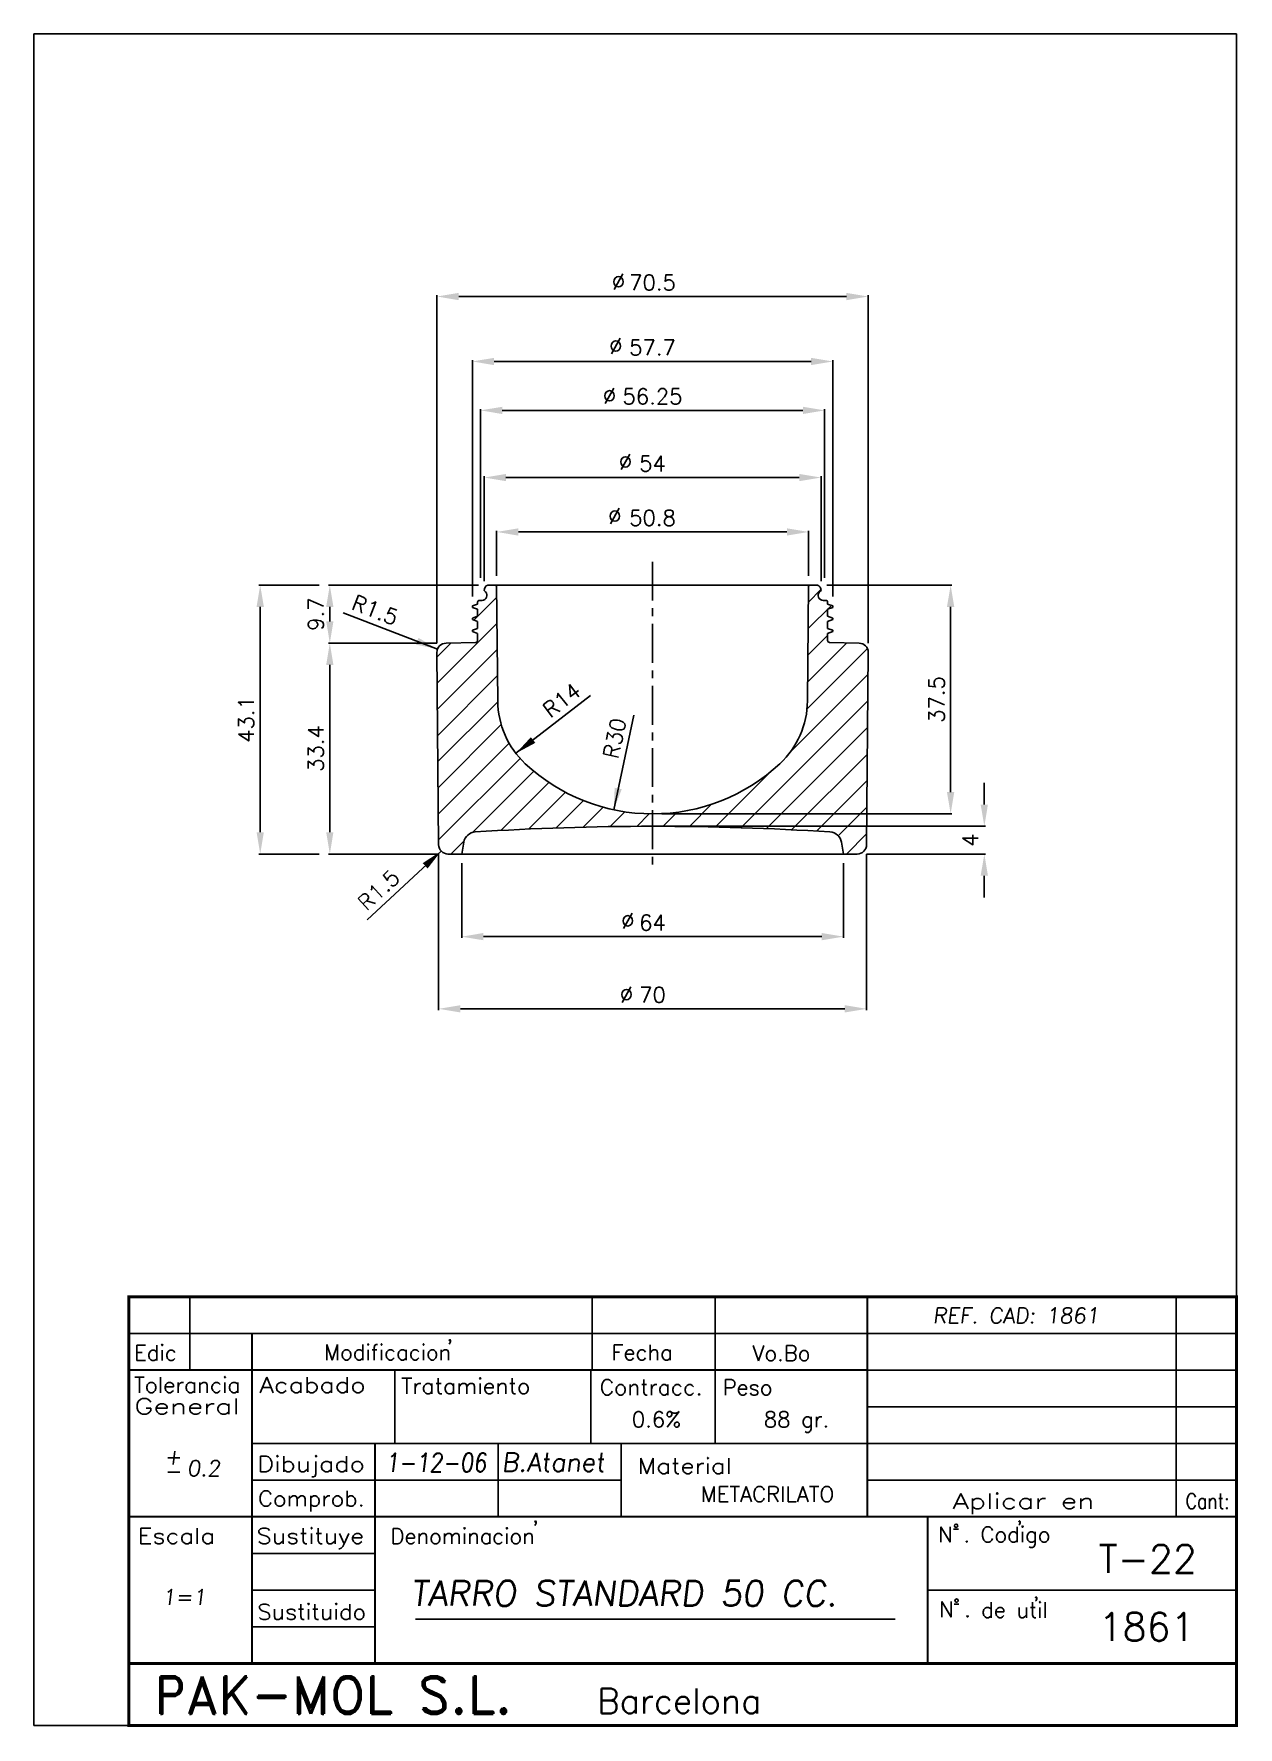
# Model space of a CAD drawing. Extents: x 571 to 764, y 225 to 497.
import ezdxf
from ezdxf.enums import TextEntityAlignment as Align

# ---------------------------------------------------------------- set-up
doc = ezdxf.new("R2010")
doc.units = 0
doc.header["$LTSCALE"] = 5
doc.header["$MEASUREMENT"] = 0
doc.linetypes.add('CENTRO', pattern=[2, 1.25, -0.25, 0.25, -0.25])
doc.linetypes.add('CONTINUA', pattern=[0])
doc.layers.get('0').update_dxf_attribs({"linetype": 'CONTINUA'})
doc.layers.get('DEFPOINTS').update_dxf_attribs({"linetype": 'CONTINUA'})
doc.layers.add('2', color=1, linetype='CONTINUA')
doc.layers.add('COTAS', color=7, linetype='CONTINUA')
doc.styles.add('25', font='simplex', dxfattribs={"height": 2.5})
doc.styles.add('4', font='ROMANS', dxfattribs={"oblique": 7, "height": 4})
doc.styles.add('ROMAND', font='romand', dxfattribs={"height": 4})
doc.styles.add('ROMANS', font='romans', dxfattribs={"oblique": 7, "height": 2.5})
doc.dimstyles.get("Standard").update_dxf_attribs({"dimtxt": 0.18, "dimasz": 0.18, "dimexe": 0.18, "dimexo": 0.0625, "dimgap": 0.09, "dimtad": 0, "dimtih": 1, "dimtoh": 1, "dimdec": 4, "dimzin": 0, "dimtxsty": 'STANDARD', "dimcen": 0.09, "dimazin": 3, "dimtfac": 1, "dimtdec": 4, "dimtofl": 0, "dimtmove": 0, "dimatfit": 3, "dimtolj": 1, "dimtzin": 0})

# ---------------------------------------------------------------- blocks, each defined once
blk = doc.blocks.new('*D39')
at = {"color": 0, "linetype": 'BYBLOCK'}
for p, q in [((635.45, 399.35), (635.45, 455.33)), ((638.95, 455.13), (701.33, 455.13)), ((704.83, 399.35), (704.83, 455.33))]:
    blk.add_line(p, q, dxfattribs=at)
for points in [[(638.95, 455.71), (638.95, 454.54), (635.45, 455.13)], [(701.33, 455.71), (701.33, 454.54), (704.83, 455.13)]]:
    blk.add_solid(points, dxfattribs=at)
at = {"layer": 'DEFPOINTS', "color": 0, "linetype": 'BYBLOCK'}
for p in [(704.83, 455.13), (635.45, 397.85), (704.83, 397.85)]:
    blk.add_point(p, dxfattribs=at)
at = {"color": 0, "linetype": 'BYBLOCK', "insert": (670.14, 457.38), "char_height": 2.5, "attachment_point": 5, "style": '25'}
blk.add_mtext('\\A1;70.5', dxfattribs=at)
blk = doc.blocks.new('*D38')
at = {"color": 0, "linetype": 'BYBLOCK'}
for p, q in [((641.14, 406.84), (641.14, 444.88)), ((644.64, 444.68), (695.64, 444.68)), ((699.14, 406.84), (699.14, 444.88))]:
    blk.add_line(p, q, dxfattribs=at)
for points in [[(644.64, 445.26), (644.64, 444.09), (641.14, 444.68)], [(695.64, 445.26), (695.64, 444.09), (699.14, 444.68)]]:
    blk.add_solid(points, dxfattribs=at)
at = {"layer": 'DEFPOINTS', "color": 0, "linetype": 'BYBLOCK'}
for p in [(699.14, 444.68), (641.14, 405.34), (699.14, 405.34)]:
    blk.add_point(p, dxfattribs=at)
at = {"color": 0, "linetype": 'BYBLOCK', "insert": (670.14, 446.93), "char_height": 2.5, "attachment_point": 5, "style": '25'}
blk.add_mtext('\\A1;57.7', dxfattribs=at)
blk = doc.blocks.new('*D37')
at = {"color": 0, "linetype": 'BYBLOCK'}
for p, q in [((642.46, 409.84), (642.46, 437.01)), ((645.96, 436.81), (694.32, 436.81)), ((697.82, 409.84), (697.82, 437.01))]:
    blk.add_line(p, q, dxfattribs=at)
for points in [[(645.96, 437.39), (645.96, 436.22), (642.46, 436.81)], [(694.32, 437.39), (694.32, 436.22), (697.82, 436.81)]]:
    blk.add_solid(points, dxfattribs=at)
at = {"layer": 'DEFPOINTS', "color": 0, "linetype": 'BYBLOCK'}
for p in [(697.82, 436.81), (642.46, 408.34), (697.82, 408.34)]:
    blk.add_point(p, dxfattribs=at)
at = {"color": 0, "linetype": 'BYBLOCK', "insert": (670.14, 439.06), "char_height": 2.5, "attachment_point": 5, "style": '25'}
blk.add_mtext('\\A1;56.25', dxfattribs=at)
blk = doc.blocks.new('*D41')
at = {"color": 0, "linetype": 'BYBLOCK'}
for p, q in [((723.51, 373.39), (723.51, 376.89)), ((671.64, 369.89), (723.71, 369.89)), ((704.56, 365.43), (723.71, 365.43)), ((723.51, 361.93), (723.51, 358.43))]:
    blk.add_line(p, q, dxfattribs=at)
for points in [[(722.92, 373.39), (724.09, 373.39), (723.51, 369.89)], [(722.92, 361.93), (724.09, 361.93), (723.51, 365.43)]]:
    blk.add_solid(points, dxfattribs=at)
at = {"layer": 'DEFPOINTS', "color": 0, "linetype": 'BYBLOCK'}
for p in [(670.14, 369.89), (703.06, 365.43), (723.51, 365.43)]:
    blk.add_point(p, dxfattribs=at)
at = {"color": 0, "linetype": 'BYBLOCK', "insert": (721.26, 367.66), "char_height": 2.5, "attachment_point": 5, "rotation": 90, "style": '25'}
blk.add_mtext('\\A1;4', dxfattribs=at)
blk = doc.blocks.new('*D35')
at = {"color": 0, "linetype": 'BYBLOCK'}
for p, q in [((635.72, 365.42), (635.72, 340.32)), ((704.56, 365.42), (704.56, 340.32)), ((639.22, 340.52), (701.06, 340.52))]:
    blk.add_line(p, q, dxfattribs=at)
for points in [[(639.22, 341.1), (639.22, 339.93), (635.72, 340.52)], [(701.06, 341.1), (701.06, 339.93), (704.56, 340.52)]]:
    blk.add_solid(points, dxfattribs=at)
at = {"layer": 'DEFPOINTS', "color": 0, "linetype": 'BYBLOCK'}
for p in [(635.72, 366.92), (704.56, 366.92), (704.56, 340.52)]:
    blk.add_point(p, dxfattribs=at)
at = {"color": 0, "linetype": 'BYBLOCK', "insert": (670.14, 342.77), "char_height": 2.5, "attachment_point": 5, "style": '25'}
blk.add_mtext('\\A1;70', dxfattribs=at)
blk = doc.blocks.new('*D34')
at = {"color": 0, "linetype": 'BYBLOCK'}
for p, q in [((137.73, 363.93), (137.73, 351.93)), ((199.15, 363.93), (199.15, 351.93)), ((141.23, 352.13), (195.65, 352.13))]:
    blk.add_line(p, q, dxfattribs=at)
for points in [[(141.23, 352.72), (141.23, 351.55), (137.73, 352.13)], [(195.65, 352.72), (195.65, 351.55), (199.15, 352.13)]]:
    blk.add_solid(points, dxfattribs=at)
at = {"layer": 'DEFPOINTS', "color": 0, "linetype": 'BYBLOCK'}
for p in [(137.73, 365.43), (199.15, 365.43), (199.15, 352.13)]:
    blk.add_point(p, dxfattribs=at)
at = {"color": 0, "linetype": 'BYBLOCK', "insert": (168.44, 354.38), "char_height": 2.5, "attachment_point": 5, "style": '25'}
blk.add_mtext('\\A1;64', dxfattribs=at)
blk = doc.blocks.new('*D29')
at = {"color": 0, "linetype": 'BYBLOCK'}
for p, q in [((635.41, 399.36), (618.01, 399.36)), ((618.21, 395.86), (618.21, 368.93)), ((635.72, 365.43), (618.01, 365.43))]:
    blk.add_line(p, q, dxfattribs=at)
for points in [[(617.63, 395.86), (618.79, 395.86), (618.21, 399.36)], [(617.63, 368.93), (618.79, 368.93), (618.21, 365.43)]]:
    blk.add_solid(points, dxfattribs=at)
at = {"layer": 'DEFPOINTS', "color": 0, "linetype": 'BYBLOCK'}
for p in [(636.91, 399.36), (618.21, 365.43), (637.22, 365.43)]:
    blk.add_point(p, dxfattribs=at)
at = {"color": 0, "linetype": 'BYBLOCK', "insert": (615.96, 382.4), "char_height": 2.5, "attachment_point": 5, "rotation": 90, "style": '25'}
blk.add_mtext('\\A1;33.4', dxfattribs=at)
blk = doc.blocks.new('*D33')
at = {"color": 0, "linetype": 'BYBLOCK'}
blk.add_line((122.5, 354.84), (134.42, 365.91), dxfattribs=at)
blk.add_solid([(131.46, 363.95), (132.25, 363.1), (134.42, 365.91)], dxfattribs=at)
at = {"layer": 'DEFPOINTS', "color": 0, "linetype": 'BYBLOCK'}
for p in [(134.42, 365.91), (135.52, 366.93)]:
    blk.add_point(p, dxfattribs=at)
at = {"color": 0, "linetype": 'BYBLOCK', "insert": (124.37, 359.64), "char_height": 2.5, "attachment_point": 5, "rotation": 42.8805, "style": '25'}
blk.add_mtext('\\A1;R1.5', dxfattribs=at)
blk = doc.blocks.new('*D32')
at = {"color": 0, "linetype": 'BYBLOCK'}
blk.add_line((620.37, 404.25), (635.55, 398.4), dxfattribs=at)
blk.add_solid([(632.49, 400.2), (632.07, 399.12), (635.55, 398.4)], dxfattribs=at)
at = {"layer": 'DEFPOINTS', "color": 0, "linetype": 'BYBLOCK'}
for p in [(635.55, 398.4), (636.95, 397.86)]:
    blk.add_point(p, dxfattribs=at)
at = {"color": 0, "linetype": 'BYBLOCK', "insert": (625.5, 404.68), "char_height": 2.5, "attachment_point": 5, "rotation": 338.9343, "style": '25'}
blk.add_mtext('\\A1;R1.5', dxfattribs=at)
blk = doc.blocks.new('*D42')
at = {"color": 0, "linetype": 'BYBLOCK'}
for p, q in [((645.04, 410.19), (645.04, 417.45)), ((648.54, 417.25), (691.74, 417.25)), ((695.24, 410.19), (695.24, 417.45))]:
    blk.add_line(p, q, dxfattribs=at)
for points in [[(648.54, 417.83), (648.54, 416.66), (645.04, 417.25)], [(691.74, 417.83), (691.74, 416.66), (695.24, 417.25)]]:
    blk.add_solid(points, dxfattribs=at)
at = {"layer": 'DEFPOINTS', "color": 0, "linetype": 'BYBLOCK'}
for p in [(695.24, 417.25), (645.04, 408.69), (695.24, 408.69)]:
    blk.add_point(p, dxfattribs=at)
at = {"color": 0, "linetype": 'BYBLOCK', "insert": (670.14, 419.5), "char_height": 2.5, "attachment_point": 5, "style": '25'}
blk.add_mtext('\\A1;50.8', dxfattribs=at)
blk = doc.blocks.new('*D43')
at = {"color": 0, "linetype": 'BYBLOCK'}
for p, q in [((643.04, 409.34), (643.04, 426.2)), ((646.54, 426), (693.74, 426)), ((697.24, 409.34), (697.24, 426.2))]:
    blk.add_line(p, q, dxfattribs=at)
for points in [[(646.54, 426.58), (646.54, 425.42), (643.04, 426)], [(693.74, 426.58), (693.74, 425.42), (697.24, 426)]]:
    blk.add_solid(points, dxfattribs=at)
at = {"layer": 'DEFPOINTS', "color": 0, "linetype": 'BYBLOCK'}
for p in [(697.24, 426), (643.04, 407.84), (697.24, 407.84)]:
    blk.add_point(p, dxfattribs=at)
at = {"color": 0, "linetype": 'BYBLOCK', "insert": (670.14, 428.25), "char_height": 2.5, "attachment_point": 5, "style": '25'}
blk.add_mtext('\\A1;54', dxfattribs=at)
blk = doc.blocks.new('*D44')
at = {"color": 0, "linetype": 'BYBLOCK'}
for p, q in [((642.12, 408.69), (618.01, 408.69)), ((618.21, 402.86), (618.21, 405.19)), ((633.91, 399.36), (618.01, 399.36))]:
    blk.add_line(p, q, dxfattribs=at)
for points in [[(617.63, 405.19), (618.79, 405.19), (618.21, 408.69)], [(617.63, 402.86), (618.79, 402.86), (618.21, 399.36)]]:
    blk.add_solid(points, dxfattribs=at)
at = {"layer": 'DEFPOINTS', "color": 0, "linetype": 'BYBLOCK'}
for p in [(618.21, 408.69), (643.62, 408.69), (635.41, 399.36)]:
    blk.add_point(p, dxfattribs=at)
at = {"color": 0, "linetype": 'BYBLOCK', "insert": (615.96, 404.02), "char_height": 2.5, "attachment_point": 5, "rotation": 90, "style": '25'}
blk.add_mtext('\\A1;9.7', dxfattribs=at)
blk = doc.blocks.new('*D45')
at = {"color": 0, "linetype": 'BYBLOCK'}
for p, q in [((616.51, 408.69), (606.81, 408.69)), ((607.01, 405.19), (607.01, 368.93)), ((616.51, 365.43), (606.81, 365.43))]:
    blk.add_line(p, q, dxfattribs=at)
for points in [[(606.43, 405.19), (607.6, 405.19), (607.01, 408.69)], [(606.43, 368.93), (607.6, 368.93), (607.01, 365.43)]]:
    blk.add_solid(points, dxfattribs=at)
at = {"layer": 'DEFPOINTS', "color": 0, "linetype": 'BYBLOCK'}
for p in [(618.01, 408.69), (607.01, 365.43), (618.01, 365.43)]:
    blk.add_point(p, dxfattribs=at)
at = {"color": 0, "linetype": 'BYBLOCK', "insert": (604.76, 387.06), "char_height": 2.5, "attachment_point": 5, "rotation": 90, "style": '25'}
blk.add_mtext('\\A1;43.1', dxfattribs=at)
blk = doc.blocks.new('*D46')
at = {"color": 0, "linetype": 'BYBLOCK'}
for p, q in [((698.16, 408.69), (718.29, 408.69)), ((718.09, 375.39), (718.09, 405.19)), ((671.64, 371.89), (718.29, 371.89))]:
    blk.add_line(p, q, dxfattribs=at)
for points in [[(717.5, 405.19), (718.67, 405.19), (718.09, 408.69)], [(717.5, 375.39), (718.67, 375.39), (718.09, 371.89)]]:
    blk.add_solid(points, dxfattribs=at)
at = {"layer": 'DEFPOINTS', "color": 0, "linetype": 'BYBLOCK'}
for p in [(696.66, 408.69), (718.09, 408.69), (670.14, 371.89)]:
    blk.add_point(p, dxfattribs=at)
at = {"color": 0, "linetype": 'BYBLOCK', "insert": (715.84, 390.29), "char_height": 2.5, "attachment_point": 5, "rotation": 90, "style": '25'}
blk.add_mtext('\\A1;37.5', dxfattribs=at)
blk = doc.blocks.new('*D47')
at = {"color": 0, "linetype": 'BYBLOCK'}
blk.add_line((660.16, 390.92), (648.15, 381.63), dxfattribs=at)
blk.add_solid([(650.56, 384.23), (651.27, 383.31), (648.15, 381.63)], dxfattribs=at)
at = {"layer": 'DEFPOINTS', "color": 0, "linetype": 'BYBLOCK'}
for p in [(659.22, 390.19), (648.15, 381.63)]:
    blk.add_point(p, dxfattribs=at)
at = {"color": 0, "linetype": 'BYBLOCK', "insert": (655.54, 390.19), "char_height": 2.5, "attachment_point": 5, "rotation": 37.7301, "style": '25'}
blk.add_mtext('\\A1;R14', dxfattribs=at)
blk = doc.blocks.new('*D48')
at = {"color": 0, "linetype": 'BYBLOCK'}
blk.add_line((667.12, 387.75), (663.88, 372.55), dxfattribs=at)
blk.add_solid([(664.04, 376.09), (665.18, 375.85), (663.88, 372.55)], dxfattribs=at)
at = {"layer": 'DEFPOINTS', "color": 0, "linetype": 'BYBLOCK'}
for p in [(670.14, 401.89), (663.88, 372.55)]:
    blk.add_point(p, dxfattribs=at)
at = {"color": 0, "linetype": 'BYBLOCK', "insert": (664.03, 384.04), "char_height": 2.5, "attachment_point": 5, "rotation": 77.954, "style": '25'}
blk.add_mtext('\\A1;R30', dxfattribs=at)

msp = doc.modelspace()

# ---------------------------------------------------------------- hatches: boundary and pattern name
at = {"layer": 'COTAS'}
h = msp.add_hatch(dxfattribs=at)
h.set_pattern_fill('_U', color=1, scale=3, angle=45, style=0, pattern_type=0)
h.set_pattern_definition([(45, (501.6983, 8.815), (-2.12132, 2.12132), [])])
h.paths.add_polyline_path([(645.2198, 390.0573), (645.0415, 408.4831), (644.838, 408.6866), (643.6215, 408.6866, 0.31195747), (643.0396, 407.8447), (643.2751, 407.6027, -0.66331629), (642.7019, 406.2447), (642.2896, 406.2447, 0.41421356), (641.9896, 405.9447), (641.9896, 405.6419), (641.1396, 405.3388), (641.1396, 405.1089), (641.9896, 404.8059), (641.9896, 403.6898), (641.1396, 403.3867), (641.1396, 403.1568), (641.9896, 402.8538), (641.9896, 401.7376), (641.1396, 401.4346), (641.1396, 401.2047), (641.9896, 400.9016), (641.9896, 399.7762, -0.4576745), (641.6459, 399.4794), (636.9111, 399.3627, 0.40955911), (635.4482, 397.8501), (635.7181, 366.9153, 0.41165989), (637.2181, 365.4284), (639.4263, 365.4284), (639.7625, 367.3351, -0.34616151), (641.6057, 368.9838, -0.01581602), (670.1396, 369.8866), (670.1396, 371.8866, -0.19004189), (649.6639, 379.9607, -0.20529056)])
h.paths.add_polyline_path([(690.6153, 379.9607, -0.19004189), (670.1396, 371.8866), (670.1396, 369.8866, -0.01581602), (698.6734, 368.9838, -0.34616151), (700.5166, 367.3351), (700.8528, 365.4284), (703.0611, 365.4284, 0.41165989), (704.561, 366.9153), (704.831, 397.8501, 0.40955911), (703.368, 399.3627), (698.6332, 399.4794, -0.4576745), (698.2896, 399.7762), (698.2896, 400.2866), (698.2896, 400.9016), (699.1396, 401.2047), (699.1396, 401.4346), (698.2896, 401.7376), (698.2896, 402.8538), (699.1396, 403.1568), (699.1396, 403.3867), (698.2896, 403.6898), (698.2896, 404.8059), (699.1396, 405.1089), (699.1396, 405.3388), (698.2896, 405.6419), (698.2896, 405.9447, 0.41421356), (697.9896, 406.2447), (697.5773, 406.2447, -0.66331629), (697.004, 407.6027), (697.2396, 407.8447, 0.31195747), (696.6577, 408.6866), (695.4411, 408.6866), (695.2376, 408.4831), (695.0593, 390.0573, -0.20529056)])

# ---------------------------------------------------------------- linework, layer by layer
for p, q in [((570.5965, 225.1938), (570.5965, 497.3893)), ((764.0922, 497.3893), (570.5965, 497.3893)), ((764.0922, 225.1938), (764.0922, 497.3893)), ((632.013, 242.3342), (709.154, 242.3342)), ((764.0922, 225.1938), (570.5965, 225.1938))]:
    msp.add_line(p, q)
at = {"linetype": 'CENTRO'}
msp.add_line((670.1396, 412.4643), (670.1396, 363.5314), dxfattribs=at)
at = {"color": 1}
for p, q in [((645.0415, 408.4831), (644.838, 408.6866)), ((645.2198, 390.0573), (645.0396, 408.6866)), ((695.0593, 390.0573), (695.2396, 408.6866)), ((695.2376, 408.4831), (695.4411, 408.6866)), ((635.4482, 397.8501), (635.7181, 366.9153)), ((636.9111, 399.3627), (641.7, 399.4808)), ((703.368, 399.3627), (698.5791, 399.4808)), ((704.831, 397.8501), (704.561, 366.9153)), ((637.2181, 365.4284), (670.1396, 365.4284)), ((639.7625, 367.3351), (639.4263, 365.4284)), ((703.0611, 365.4284), (670.1396, 365.4284)), ((700.5166, 367.3351), (700.8528, 365.4284))]:
    msp.add_line(p, q, dxfattribs=at)
at = {"color": 1, "linetype": 'CONTINUA'}
for p, q in [((641.9896, 405.9447), (641.9896, 405.6419)), ((698.2896, 405.9447), (698.2896, 405.6419)), ((641.9896, 404.8059), (641.9896, 403.6898)), ((698.2896, 404.8059), (698.2896, 403.6898)), ((641.9896, 402.8538), (641.9896, 401.7376)), ((641.9896, 400.9016), (641.9896, 399.7762)), ((698.2896, 402.8538), (698.2896, 401.7376)), ((698.2896, 400.9016), (698.2896, 399.7762)), ((641.9896, 400.2866), (641.9896, 399.7806)), ((698.2896, 400.2866), (698.2896, 399.7806))]:
    msp.add_line(p, q, dxfattribs=at)
at = {"color": 7}
for p, q in [((585.8922, 294.1938), (585.8922, 225.1938)), ((764.0922, 294.1938), (585.8922, 294.1938)), ((764.0922, 294.1938), (585.8922, 294.1938)), ((595.666, 294.1938), (595.666, 282.3938)), ((660.3922, 294.1938), (660.3922, 282.3938)), ((680.1922, 294.1938), (680.1922, 282.3938)), ((704.6922, 294.1938), (704.6922, 258.7938)), ((754.3922, 294.1938), (754.3922, 258.7938)), ((764.0922, 294.1938), (764.0922, 226.1938)), ((764.0922, 288.2938), (585.8922, 288.2938)), ((605.6922, 288.2938), (605.6922, 235.1938)), ((764.0922, 282.3938), (585.8922, 282.3938)), ((628.6922, 282.3938), (628.6922, 270.5938)), ((660.1922, 282.3938), (660.1922, 270.5938)), ((680.1922, 282.3938), (680.1922, 270.5938)), ((764.0922, 276.4938), (704.6922, 276.4938)), ((764.0922, 270.5938), (605.6922, 270.5938)), ((625.4922, 270.5938), (625.4922, 235.1938)), ((645.2922, 270.5938), (645.2922, 258.7938)), ((665.0922, 270.5938), (665.0922, 258.7938)), ((665.0922, 264.6938), (605.6922, 264.6938)), ((764.0922, 264.6938), (704.6922, 264.6938)), ((764.0922, 258.7938), (585.8922, 258.7938)), ((714.3922, 258.7938), (714.3922, 235.1938)), ((625.4922, 252.8938), (605.6922, 252.8938)), ((625.4922, 246.9938), (605.6922, 246.9938)), ((764.0922, 246.9938), (714.3922, 246.9938)), ((625.4922, 241.0938), (605.6922, 241.0938)), ((764.0922, 235.1938), (585.8922, 235.1938)), ((764.0922, 225.1938), (585.8922, 225.1938))]:
    msp.add_line(p, q, dxfattribs=at)
at = {"color": 4}
for p, q in [((718.5512, 256.779), (719.3391, 256.779)), ((718.6367, 244.7486), (719.4246, 244.7486))]:
    msp.add_line(p, q, dxfattribs=at)
for points, const_width in [([(585.8922, 294.1938), (585.8922, 225.1938), (764.0922, 225.1938), (764.0922, 246.9938), (764.0922, 294.1938), (585.8922, 294.1938)], 0.5), ([(704.6922, 258.7938), (704.6922, 294.1938)], 0.3), ([(605.6922, 235.1938), (605.6922, 288.2938)], 0.3), ([(585.8922, 282.3938), (704.6922, 282.3938)], 0.3), ([(625.4922, 235.1938), (625.4922, 270.5938)], 0.3), ([(764.0922, 258.7938), (585.8922, 258.7938)], 0.3), ([(714.3922, 235.1938), (714.3922, 258.7938)], 0.3), ([(585.8922, 235.1938), (764.0922, 235.1938)], 0.5)]:
    msp.add_lwpolyline(points, dxfattribs=dict(const_width=const_width))
for centre in [(718.9639, 257.342), (719.0494, 245.3116)]:
    msp.add_circle(centre, 0.2706, dxfattribs=at)
at = {"color": 1}
for centre, radius, start, end in [((636.9481, 397.8632), 1.5, 91.412001, 180.5), ((641.6896, 399.7806), 0.3, 272, 360), ((641.6896, 399.7762), 0.3, 272, 360), ((698.5896, 399.7806), 0.3, 180, 268), ((698.5896, 399.7762), 0.3, 180, 268), ((703.331, 397.8632), 1.5, 359.5, 88.587999), ((659.2192, 390.1928), 14, 180.554458, 226.958865), ((681.0599, 390.1928), 14, 313.041135, 359.445542), ((670.1396, 401.8866), 30, 226.958865, 270), ((670.1396, 401.8866), 30, 270, 313.041135), ((641.7321, 366.9878), 2, 93.624463, 170), ((670.1396, -81.4799), 451.3665, 90, 93.624463), ((670.1396, -81.4799), 451.3665, 86.375537, 90), ((698.547, 366.9878), 2, 10, 86.375537), ((637.2181, 366.9284), 1.5, 180.5, 270), ((703.0611, 366.9284), 1.5, 270, 359.5)]:
    msp.add_arc(centre, radius, start, end, dxfattribs=at)
at = {"layer": '2', "color": 1}
for p, q in [((642.7019, 406.2447), (642.2896, 406.2447)), ((643.0396, 407.8447), (643.2751, 407.6027)), ((697.2396, 407.8447), (697.004, 407.6027)), ((697.5773, 406.2447), (697.9896, 406.2447))]:
    msp.add_line(p, q, dxfattribs=at)
for centre, radius, start, end in [((643.9396, 407.8447), 0.9, 110.697195, 180), ((696.3396, 407.8447), 0.9, 0, 69.302805), ((642.2896, 405.9447), 0.3, 90, 180), ((642.7019, 407.0447), 0.8, 270, 44.227859), ((697.5773, 407.0447), 0.8, 135.772141, 270), ((697.9896, 405.9447), 0.3, 0, 90)]:
    msp.add_arc(centre, radius, start, end, dxfattribs=at)
at = {"layer": 'COTAS', "color": 1}
for p, q in [((643.6215, 408.6866), (670.1396, 408.6866)), ((696.6577, 408.6866), (670.1396, 408.6866)), ((641.9896, 405.6419), (641.1396, 405.3388)), ((641.9896, 404.8059), (641.1396, 405.1089)), ((641.9896, 403.6898), (641.1396, 403.3867)), ((698.2896, 405.6419), (699.1396, 405.3388)), ((698.2896, 404.8059), (699.1396, 405.1089)), ((698.2896, 403.6898), (699.1396, 403.3867)), ((641.9896, 402.8538), (641.1396, 403.1568)), ((641.9896, 401.7376), (641.1396, 401.4346)), ((641.9896, 400.9016), (641.1396, 401.2047)), ((698.2896, 402.8538), (699.1396, 403.1568)), ((698.2896, 401.7376), (699.1396, 401.4346)), ((698.2896, 400.9016), (699.1396, 401.2047))]:
    msp.add_line(p, q, dxfattribs=at)
at = {"layer": 'COTAS', "color": 1, "linetype": 'CONTINUA'}
for p, q in [((641.1396, 405.3388), (641.1396, 405.1089)), ((641.1396, 403.3867), (641.1396, 403.1568)), ((699.1396, 405.3388), (699.1396, 405.1089)), ((699.1396, 403.3867), (699.1396, 403.1568)), ((641.1396, 401.4346), (641.1396, 401.2047)), ((699.1396, 401.4346), (699.1396, 401.2047))]:
    msp.add_line(p, q, dxfattribs=at)
at = {"layer": 'DEFPOINTS', "color": 0, "linetype": 'BYBLOCK'}
for p in [(643.4559, 409.3366), (696.8233, 409.3366), (641.7, 399.4764), (698.5791, 399.4764)]:
    msp.add_point(p, dxfattribs=at)
at = {"layer": 'DEFPOINTS', "color": 1, "linetype": 'BYBLOCK'}
for p in [(639.4263, 365.4284), (700.8528, 365.4284)]:
    msp.add_point(p, dxfattribs=at)

# ---------------------------------------------------------------- texts
at = {"oblique": 7}
for s, height, style, p in [('REF. CAD: 1861', 2.5, 'ROMANS', (715.2205, 289.918)), ('+', 2.5, 'ROMANS', (591.5989, 267.1798)), ('0.2', 2.5, 'ROMANS', (595.2589, 265.3486)), ('B.Atanet', 3, 'ROMANS', (645.8747, 266.0735)), ('-', 2.5, 'ROMANS', (591.5989, 264.9022)), ('TARRO STANDARD 50 CC.', 4.052803, '4', (631.2011, 244.4451)), ('1=1', 2.5, 'ROMANS', (591.2394, 244.6329))]:
    msp.add_text(s, height=height, dxfattribs=dict(at, style=style)).set_placement(p)
at = {"color": 4}
for s, height, style, p in [('Edic', 2.5, 'ROMANS', (586.715, 283.9242)), ('Modificacion', 2.5, 'ROMANS', (617.2924, 284.0094)), ("'", 2.5, '25', (636.9877, 284.7946)), ('Fecha', 2.5, 'ROMANS', (663.5186, 283.9807)), ('Vo.Bo', 2.5, 'ROMANS', (686.1948, 283.8662)), ('Peso', 2.5, 'ROMANS', (681.4151, 278.3542)), ('Denominacion', 2.5, 'ROMANS', (627.963, 254.4219)), ("'", 2.5, '25', (650.7844, 255.6173)), ('N . Codigo', 2.5, 'ROMANS', (716.0633, 254.6917)), ("'", 2.5, '25', (728.6142, 255.6537)), ("'", 2.5, '25', (731.301, 243.4228)), ('N .', 2.5, 'ROMANS', (716.2194, 242.641)), ('de util', 2.5, 'ROMANS', (723.0222, 242.5471)), ('PAK-MOL S.L.', 6, 'ROMAND', (589.9668, 227.0979)), ('Barcelona', 4, '4', (661.2515, 227.1568))]:
    msp.add_text(s, height=height, dxfattribs=dict(at, style=style)).set_placement(p)
at = {"color": 4, "style": 'ROMANS'}
for s, width, p, p2 in [('Tolerancia', 0.940146, (586.7113, 278.7494), (603.8354, 278.7494)), ('Acabado', 1.121612, (606.8851, 278.7494), (623.9763, 278.7494)), ('Tratamiento', 0.957353, (629.7066, 278.5668), (650.4493, 278.5668)), ('Contracc.', 0.959177, (661.6153, 278.3806), (678.1725, 278.3806)), ('General', 1.270843, (586.7585, 275.3064), (603.7031, 275.3064)), ('Dibujado', 1.108803, (606.5519, 266.0367), (623.844, 266.0367)), ('Material', 1.090532, (667.7265, 265.7212), (682.9161, 265.7212)), ('Comprob.', 0.987886, (606.6736, 260.4748), (623.844, 260.4748)), ('Aplicar en', 1.221721, (718.3999, 260.0619), (741.2344, 260.0619)), ('Cant:', 0.770947, (755.9034, 260.0619), (762.9704, 260.0619)), ('Escala', 1.088591, (587.3141, 254.4594), (599.7551, 254.4594)), ('Sustituye', 1.051982, (606.4303, 254.4594), (623.7129, 254.4594)), ('Sustituido', 0.979997, (606.5519, 242.2449), (624.0519, 242.2449))]:
    msp.add_text(s, height=2.5, dxfattribs=dict(at, width=width)).set_placement(p, p2, align=Align.FIT)
at = {"style": 'ROMANS', "oblique": 7, "width": 0.763046}
msp.add_text('1-12-06', height=3, dxfattribs=at).set_placement((627.1805, 266.0249), (643.4225, 266.0249), align=Align.FIT)
at = {"layer": 'COTAS', "style": '25'}
for s, height, p in [('%%C', 2.5, (663.5901, 456.2558)), ('%%C', 2.5, (663.1497, 445.9161)), ('%%C', 2.5, (662.1447, 437.9018)), ('%%C', 2.5, (664.7141, 427.2703)), ('%%C', 2.5, (663.0029, 418.5602)), ('%%C', 2.5, (665.0733, 353.4256)), ('%%C', 2.5, (664.8632, 341.5503)), ('0.6%', 2.5, (666.8124, 273.2024)), ('88 gr.', 2.5, (688.0588, 273.2024)), ('METACRILATO', 2.5, (677.9066, 261.1776)), ('T-22', 4.5, (741.8989, 249.7865)), ('1861', 4.5, (741.8989, 238.8514))]:
    msp.add_text(s, height=height, dxfattribs=at).set_placement(p)

# ---------------------------------------------------------------- dimensions: what is measured, and where the dimension line sits
at = {"layer": 'COTAS'}
for base, p1, p2, text, picture, middle in [((704.831, 455.1261), (635.4482, 397.8501), (704.831, 397.8501), '70.5', '*D39', (670.1396, 455.1261)), ((699.1396, 444.6779), (641.1396, 405.3388), (699.1396, 405.3388), '57.7', '*D38', (670.1396, 444.6779)), ((697.8233, 436.8059), (642.4559, 408.3366), (697.8233, 408.3366), '56.25', '*D37', (670.1396, 436.8059))]:
    dim = msp.add_linear_dim(base=base, p1=p1, p2=p2, text=text, dimstyle='STANDARD', override={"dimtxt": 1, "dimasz": 3.5, "dimexe": 0.2, "dimexo": 1.5, "dimgap": 1, "dimtad": 1, "dimtih": 0, "dimtoh": 0, "dimdec": 3, "dimzin": 8, "dimtxsty": '25', "dimcen": 0, "dimtdec": 3, "dimtzin": 8}, dxfattribs=at)
    dim.commit()
    dim.dimension.update_dxf_attribs({"geometry": picture, "text_midpoint": middle, "dimtype": 160})
for base, p1, p2, text, picture, middle in [((697.2396, 425.9989), (643.0396, 407.8447), (697.2396, 407.8447), '54', '*D43', (670.1396, 428.2489)), ((695.2396, 417.2481), (645.0396, 408.6866), (695.2396, 408.6866), '50.8', '*D42', (670.1396, 419.4981)), ((704.561, 340.5177), (635.7181, 366.9153), (704.561, 366.9153), '70', '*D35', (670.1396, 342.7677))]:
    dim = msp.add_linear_dim(base=base, p1=p1, p2=p2, text=text, dimstyle='STANDARD', override={"dimtxt": 1, "dimasz": 3.5, "dimexe": 0.2, "dimexo": 1.5, "dimgap": 1, "dimtad": 1, "dimtih": 0, "dimtoh": 0, "dimdec": 3, "dimzin": 8, "dimtxsty": '25', "dimcen": 0, "dimtdec": 3, "dimtzin": 8}, dxfattribs=at)
    dim.commit()
    dim.dimension.update_dxf_attribs({"geometry": picture, "text_midpoint": middle})
for base, p1, p2, text, picture, middle in [((607.0142, 365.4284), (618.0088, 408.6866), (618.0088, 365.4284), '43.1', '*D45', (604.7642, 387.0575)), ((618.2088, 408.6866), (635.4111, 399.3627), (643.6215, 408.6866), '9.7', '*D44', (615.9588, 404.0247)), ((718.0875, 408.6866), (670.1396, 371.8866), (696.6577, 408.6866), '37.5', '*D46', (715.8375, 390.2866)), ((723.5059, 365.4284), (670.1396, 369.8866), (703.0611, 365.4284), '4', '*D41', (721.2559, 367.6575))]:
    dim = msp.add_linear_dim(base=base, p1=p1, p2=p2, angle=90, text=text, dimstyle='STANDARD', override={"dimtxt": 1, "dimasz": 3.5, "dimexe": 0.2, "dimexo": 1.5, "dimgap": 1, "dimtad": 1, "dimtih": 0, "dimtoh": 0, "dimdec": 3, "dimzin": 8, "dimtxsty": '25', "dimcen": 0, "dimtdec": 3, "dimtzin": 8}, dxfattribs=at)
    dim.commit()
    dim.dimension.update_dxf_attribs({"geometry": picture, "text_midpoint": middle})
for center, mpoint, picture, middle in [((636.9481, 397.8632), (635.5483, 398.4023), '*D32', (624.6947, 402.5829)), ((670.1396, 401.8866), (663.8787, 372.5472), '*D48', (666.2315, 383.5728)), ((659.2192, 390.1928), (648.1466, 381.6256), '*D47', (656.9218, 388.4152))]:
    dim = msp.add_radius_dim(center=center, mpoint=mpoint, dimstyle='STANDARD', override={"dimtxt": 1, "dimasz": 3.5, "dimexe": 0.2, "dimexo": 1.5, "dimgap": 1, "dimtad": 1, "dimtih": 0, "dimtoh": 0, "dimdec": 3, "dimzin": 8, "dimtxsty": '25', "dimcen": 0, "dimtdec": 3, "dimtzin": 8}, dxfattribs=at)
    dim.commit()
    dim.dimension.update_dxf_attribs({"geometry": picture, "text_midpoint": middle, "dimtype": 164})
dim = msp.add_linear_dim(base=(618.2088, 365.4284), p1=(636.9111, 399.3627), p2=(637.2181, 365.4284), angle=90, text='33.4', dimstyle='STANDARD', override={"dimtxt": 1, "dimasz": 3.5, "dimexe": 0.2, "dimexo": 1.5, "dimgap": 1, "dimtad": 1, "dimtih": 0, "dimtoh": 0, "dimdec": 3, "dimzin": 8, "dimtxsty": '25', "dimcen": 0, "dimtdec": 3, "dimtzin": 8}, dxfattribs=at)
dim.commit()
dim.dimension.update_dxf_attribs({"geometry": '*D29', "text_midpoint": (618.2088, 382.3956), "dimtype": 160})
dim = msp.add_radius_dim(center=(637.2181, 366.9284), mpoint=(636.1189, 365.9077), dimstyle='STANDARD', override={"dimtxt": 1, "dimasz": 3.5, "dimexe": 0.2, "dimexo": 1.5, "dimgap": 1, "dimtad": 1, "dimtih": 0, "dimtoh": 0, "dimdec": 3, "dimzin": 8, "dimtxsty": '25', "dimcen": 0, "dimtdec": 3, "dimtzin": 8}, dxfattribs=at)
dim.commit()
dim.dimension.update_dxf_attribs({"geometry": '*D33', "text_midpoint": (627.596, 357.9932), "dimtype": 164, "insert": (501.6983, 0)})
dim = msp.add_linear_dim(base=(700.8528, 352.1348), p1=(639.4263, 365.4284), p2=(700.8528, 365.4284), text='64', dimstyle='STANDARD', override={"dimtxt": 1, "dimasz": 3.5, "dimexe": 0.2, "dimexo": 1.5, "dimgap": 1, "dimtad": 1, "dimtih": 0, "dimtoh": 0, "dimdec": 3, "dimzin": 8, "dimtxsty": '25', "dimcen": 0, "dimtdec": 3, "dimtzin": 8}, dxfattribs=at)
dim.commit()
dim.dimension.update_dxf_attribs({"geometry": '*D34', "text_midpoint": (670.1396, 354.3848), "insert": (501.6983, 0)})

doc.saveas('drawing.dxf')
